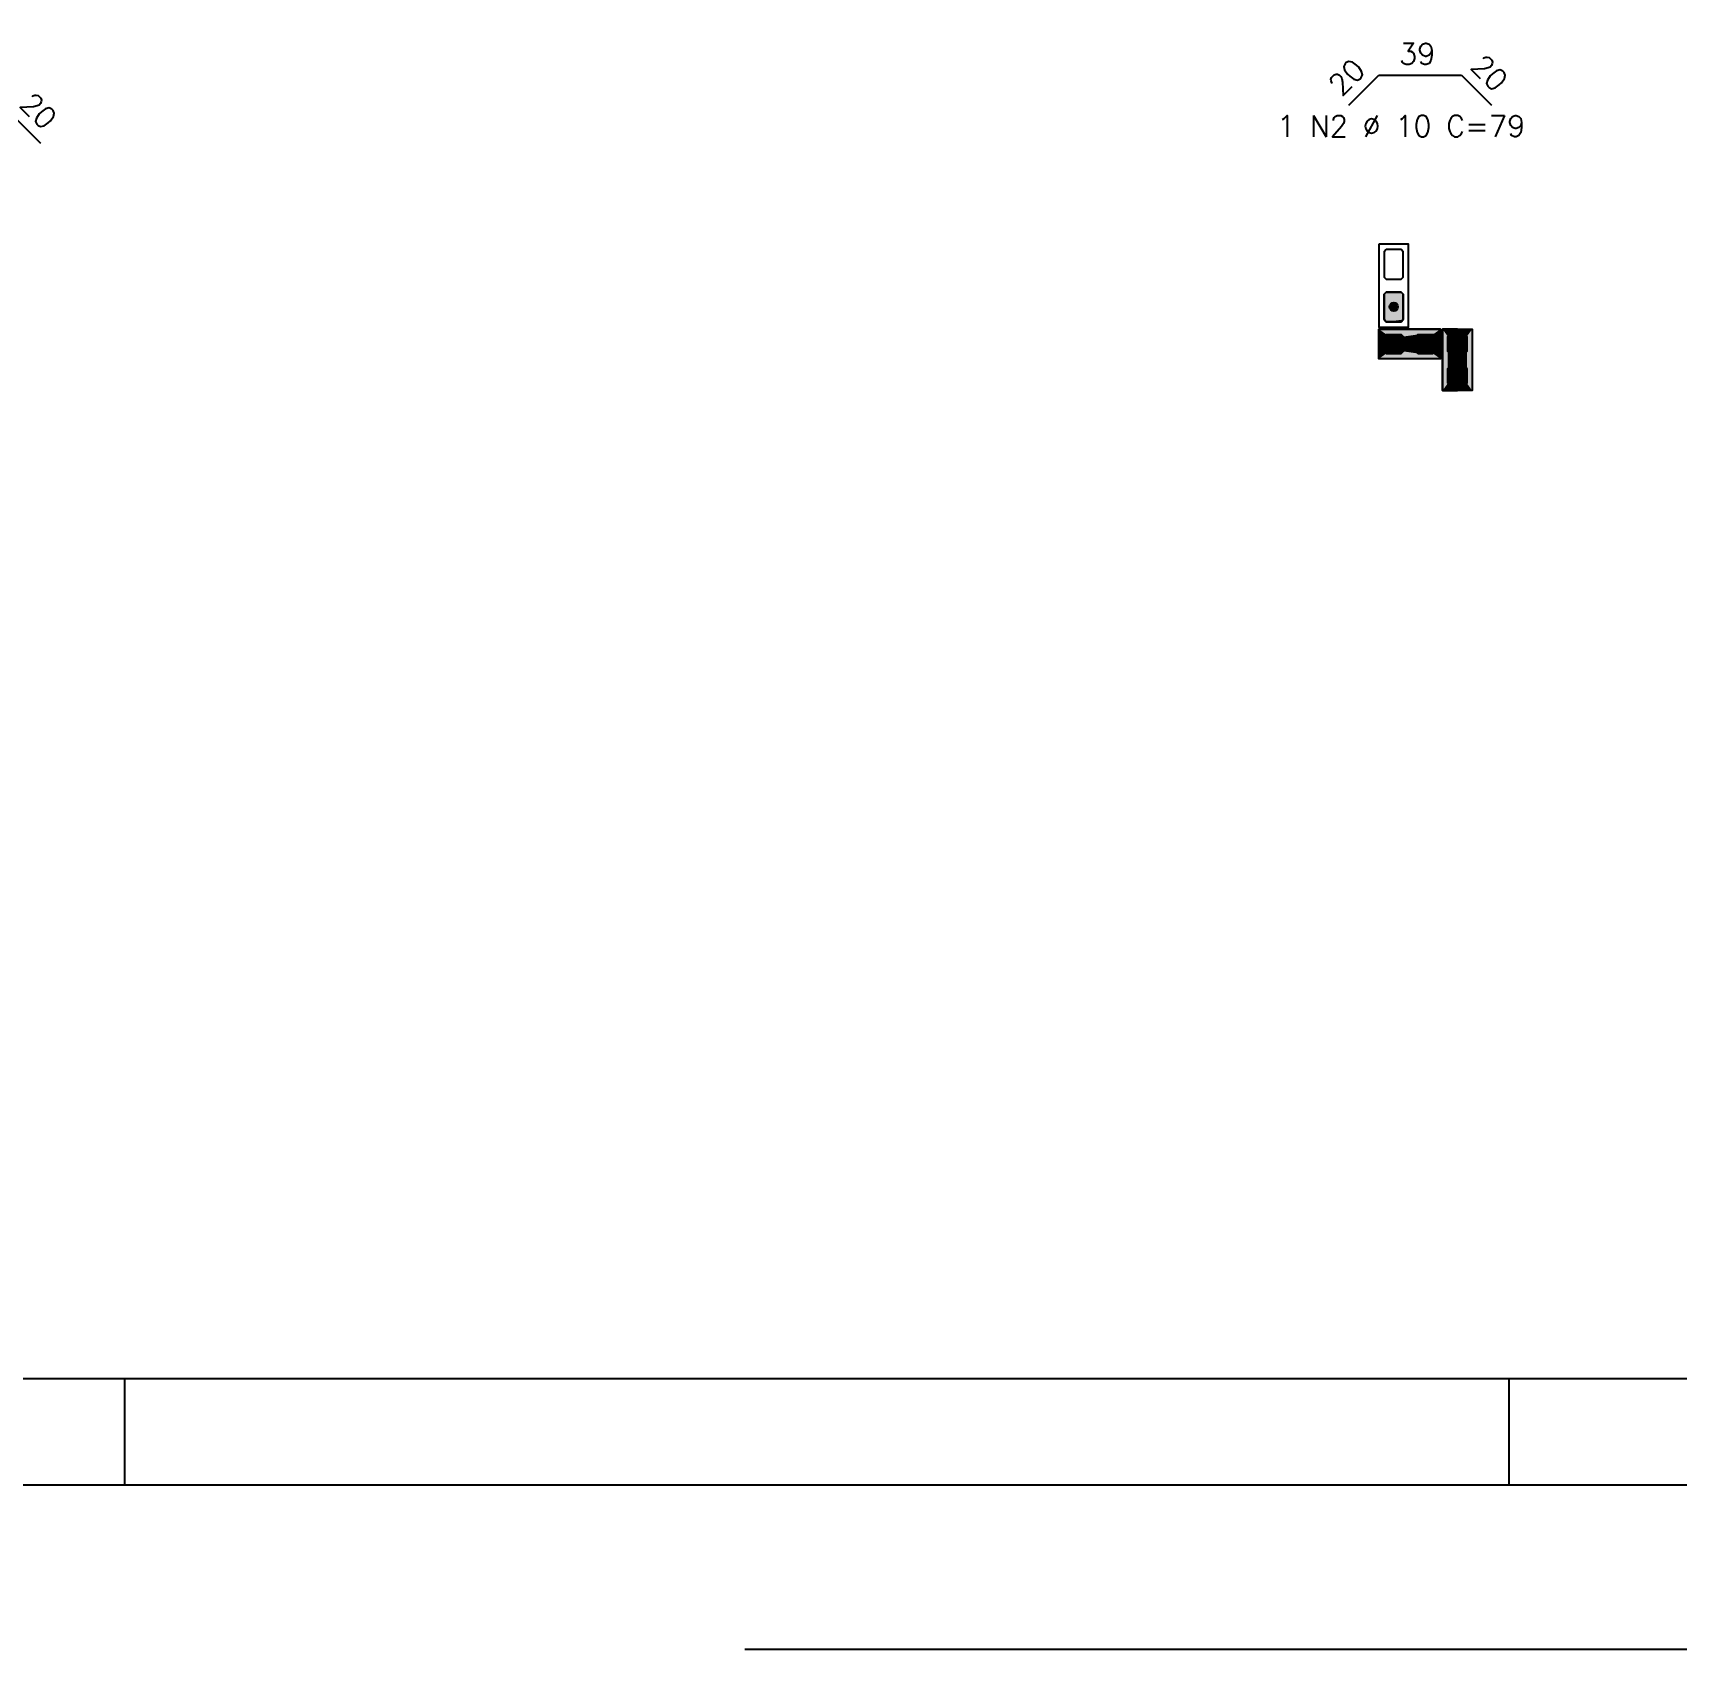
# Model space of a CAD drawing. Extents: x -2 to 121, y -2 to 61.
# Drawn here: x 28.84 to 44.34, y -1.55 to 13.68 of the extents above; entities that cross this region are included whole.
import ezdxf

# ---------------------------------------------------------------- set-up
doc = ezdxf.new("R2010")
doc.units = 0
doc.header["$MEASUREMENT"] = 0
doc.linetypes.add('ESTILO_TQS_0001', pattern=[0.45, 0.3, -0.15])
doc.linetypes.add('HIDDEN', pattern=[0.375, 0.25, -0.125])
doc.layers.get('Defpoints').update_dxf_attribs({"linetype": 'CONTINUOUS'})
for name, color, linetype in [('ARQ_FOLHA', 7, 'CONTINUOUS'), ('PENA_01', 1, 'CONTINUOUS'), ('PENA_02', 2, 'CONTINUOUS'), ('PENA_03', 3, 'CONTINUOUS'), ('PENA_05', 5, 'CONTINUOUS'), ('PENA_11', 252, 'CONTINUOUS'), ('PENA_27', 21, 'CONTINUOUS')]:
    doc.layers.add(name, color=color, linetype=linetype)
doc.styles.get("Standard").update_dxf_attribs({"font": 'ROMANS.SHX'})

msp = doc.modelspace()

# ---------------------------------------------------------------- linework, layer by layer
at = {"layer": 'ARQ_FOLHA', "color": 1}
for p, q in [((29.7, 0.997503), (29.7, -0.002497)), ((42.75, 0.997503), (42.75, -0.002497))]:
    msp.add_line(p, q, dxfattribs=at)
for points in [[(0, -0.002497), (118.9, -0.002497), (118.9, 59.397503), (0, 59.397503)], [(2.5, 0.997503), (117.9, 0.997503), (117.9, 58.397503), (2.5, 58.397503)]]:
    msp.add_lwpolyline(points, close=True, dxfattribs=at)
at = {"layer": 'Defpoints', "color": 8, "linetype": 'HIDDEN', "ltscale": 100}
msp.add_lwpolyline([(-1.95, 60.947503), (-1.95, -1.552497), (120.85, -1.552497), (120.85, 60.947503)], close=True, dxfattribs=at)
at = {"layer": 'PENA_01', "linetype": 'Continuous'}
for points in [[(41.596211, 11.640744), (41.576211, 11.620744), (41.576211, 11.380744), (41.596211, 11.360744), (41.736211, 11.360744), (41.756211, 11.380744), (41.756211, 11.620744), (41.736211, 11.640744), (41.596211, 11.640744)], [(41.596211, 11.240744), (41.576211, 11.220744), (41.576211, 10.980744), (41.596211, 10.960744), (41.736211, 10.960744), (41.756211, 10.980744), (41.756211, 11.220744), (41.736211, 11.240744), (41.596211, 11.240744)]]:
    msp.add_lwpolyline(points, dxfattribs=at)
at = {"layer": 'PENA_01', "linetype": 'ESTILO_TQS_0001'}
for points in [[(41.576211, 10.820744), (41.596211, 10.840744), (41.736211, 10.840744), (41.756211, 10.820744), (41.756211, 10.680744), (41.736211, 10.660744), (41.596211, 10.660744), (41.576211, 10.680744), (41.576211, 10.820744)], [(41.876211, 10.820744), (41.896211, 10.840744), (42.036211, 10.840744), (42.056211, 10.820744), (42.056211, 10.680744), (42.036211, 10.660744), (41.896211, 10.660744), (41.876211, 10.680744), (41.876211, 10.820744)], [(42.196211, 10.660744), (42.176211, 10.680744), (42.176211, 10.820744), (42.196211, 10.840744), (42.336211, 10.840744), (42.356211, 10.820744), (42.356211, 10.680744), (42.336211, 10.660744), (42.196211, 10.660744)], [(42.196211, 10.360744), (42.176211, 10.380744), (42.176211, 10.520744), (42.196211, 10.540744), (42.336211, 10.540744), (42.356211, 10.520744), (42.356211, 10.380744), (42.336211, 10.360744), (42.196211, 10.360744)]]:
    msp.add_lwpolyline(points, dxfattribs=at)
at = {"layer": 'PENA_02', "linetype": 'Continuous'}
for points in [[(41.526211, 11.690744), (41.526211, 10.910744), (41.806211, 10.910744), (41.806211, 11.690744), (41.526211, 11.690744)], [(41.526211, 10.890744), (42.106211, 10.890744), (42.106211, 10.610744), (41.526211, 10.610744), (41.526211, 10.890744)], [(42.126211, 10.310744), (42.126211, 10.890744), (42.406211, 10.890744), (42.406211, 10.310744), (42.126211, 10.310744)]]:
    msp.add_lwpolyline(points, dxfattribs=at)
at = {"layer": 'PENA_03', "linetype": 'Continuous'}
for points in [[(41.596211, 10.960744), (41.576211, 10.980744), (41.576211, 11.220744), (41.596211, 11.240744), (41.736211, 11.240744), (41.756211, 11.220744), (41.756211, 10.980744), (41.736211, 10.960744), (41.596211, 10.960744)], [(41.756211, 10.680744), (41.736211, 10.660744), (41.596211, 10.660744), (41.576211, 10.680744), (41.576211, 10.820744), (41.596211, 10.840744), (41.736211, 10.840744), (41.756211, 10.820744), (41.756211, 10.680744)], [(42.056211, 10.680744), (42.036211, 10.660744), (41.896211, 10.660744), (41.876211, 10.680744), (41.876211, 10.820744), (41.896211, 10.840744), (42.036211, 10.840744), (42.056211, 10.820744), (42.056211, 10.680744)], [(42.356211, 10.680744), (42.336211, 10.660744), (42.196211, 10.660744), (42.176211, 10.680744), (42.176211, 10.820744), (42.196211, 10.840744), (42.336211, 10.840744), (42.356211, 10.820744), (42.356211, 10.680744)], [(42.356211, 10.380744), (42.336211, 10.360744), (42.196211, 10.360744), (42.176211, 10.380744), (42.176211, 10.520744), (42.196211, 10.540744), (42.336211, 10.540744), (42.356211, 10.520744), (42.356211, 10.380744)]]:
    msp.add_lwpolyline(points, dxfattribs=at)
for centre in [(41.666211, 11.100744), (41.666211, 10.750744), (41.966211, 10.750744), (42.266211, 10.750744), (42.266211, 10.450744)]:
    msp.add_circle(centre, 0.04, dxfattribs=at)
for points in [[(41.706211, 11.100744), (41.646211, 11.135385), (41.628623, 11.114425)], [(41.706211, 11.100744), (41.628623, 11.114425), (41.628623, 11.087064)], [(41.706211, 11.100744), (41.628623, 11.087064), (41.646211, 11.066103)], [(41.706211, 11.100744), (41.673157, 11.140137), (41.646211, 11.135385)], [(41.706211, 11.100744), (41.646211, 11.066103), (41.673157, 11.061352)], [(41.706211, 11.100744), (41.696853, 11.126456), (41.673157, 11.140137)], [(41.706211, 11.100744), (41.673157, 11.061352), (41.696853, 11.075033)], [(41.706211, 11.100744), (41.696853, 11.075033), (41.706211, 11.100744)], [(41.706211, 10.750744), (41.646211, 10.785385), (41.628623, 10.764425)], [(41.706211, 10.750744), (41.628623, 10.764425), (41.628623, 10.737064)], [(41.706211, 10.750744), (41.628623, 10.737064), (41.646211, 10.716103)], [(41.706211, 10.750744), (41.673157, 10.790137), (41.646211, 10.785385)], [(41.706211, 10.750744), (41.646211, 10.716103), (41.673157, 10.711352)], [(41.706211, 10.750744), (41.696853, 10.776456), (41.673157, 10.790137)], [(41.706211, 10.750744), (41.673157, 10.711352), (41.696853, 10.725033)], [(41.706211, 10.750744), (41.696853, 10.725033), (41.706211, 10.750744)], [(42.006211, 10.750744), (41.946211, 10.785385), (41.928623, 10.764425)], [(42.006211, 10.750744), (41.928623, 10.764425), (41.928623, 10.737064)], [(42.006211, 10.750744), (41.928623, 10.737064), (41.946211, 10.716103)], [(42.006211, 10.750744), (41.973157, 10.790137), (41.946211, 10.785385)], [(42.006211, 10.750744), (41.946211, 10.716103), (41.973157, 10.711352)], [(42.006211, 10.750744), (41.996853, 10.776456), (41.973157, 10.790137)], [(42.006211, 10.750744), (41.973157, 10.711352), (41.996853, 10.725033)], [(42.006211, 10.750744), (41.996853, 10.725033), (42.006211, 10.750744)], [(42.306211, 10.750744), (42.246211, 10.785385), (42.228623, 10.764425)], [(42.306211, 10.750744), (42.228623, 10.764425), (42.228623, 10.737064)], [(42.306211, 10.750744), (42.228623, 10.737064), (42.246211, 10.716103)], [(42.306211, 10.750744), (42.273157, 10.790137), (42.246211, 10.785385)], [(42.306211, 10.750744), (42.246211, 10.716103), (42.273157, 10.711352)], [(42.306211, 10.750744), (42.296853, 10.776456), (42.273157, 10.790137)], [(42.306211, 10.750744), (42.273157, 10.711352), (42.296853, 10.725033)], [(42.306211, 10.750744), (42.296853, 10.725033), (42.306211, 10.750744)], [(42.306211, 10.450744), (42.246211, 10.485385), (42.228623, 10.464425)], [(42.306211, 10.450744), (42.228623, 10.464425), (42.228623, 10.437064)], [(42.306211, 10.450744), (42.228623, 10.437064), (42.246211, 10.416103)], [(42.306211, 10.450744), (42.273157, 10.490137), (42.246211, 10.485385)], [(42.306211, 10.450744), (42.246211, 10.416103), (42.273157, 10.411352)], [(42.306211, 10.450744), (42.296853, 10.476456), (42.273157, 10.490137)], [(42.306211, 10.450744), (42.273157, 10.411352), (42.296853, 10.425033)], [(42.306211, 10.450744), (42.296853, 10.425033), (42.306211, 10.450744)]]:
    msp.add_solid(points, dxfattribs=at)
at = {"layer": 'PENA_05', "linetype": 'Continuous'}
for p, q in [((41.243406, 13.00329), (41.526249, 13.286132)), ((41.526249, 13.286132), (42.306041, 13.286161)), ((42.306041, 13.286161), (42.588883, 13.003318)), ((28.6275, 12.928154), (28.910343, 12.645311))]:
    msp.add_line(p, q, dxfattribs=at)
at = {"layer": 'PENA_11', "linetype": 'Continuous'}
for points in [[(41.596211, 10.960744), (41.576211, 11.220744), (41.596211, 11.240744)], [(41.596211, 10.960744), (41.576211, 10.980744), (41.576211, 11.220744)], [(41.596211, 10.960744), (41.596211, 11.240744), (41.736211, 11.240744)], [(41.596211, 10.960744), (41.736211, 11.240744), (41.756211, 11.220744)], [(41.596211, 10.960744), (41.756211, 11.220744), (41.756211, 10.980744)], [(41.596211, 10.960744), (41.756211, 10.980744), (41.736211, 10.960744)], [(41.596211, 10.960744), (41.736211, 10.960744), (41.596211, 10.960744)], [(41.756211, 10.680744), (41.576211, 10.820744), (41.596211, 10.840744)], [(41.756211, 10.680744), (41.576211, 10.680744), (41.576211, 10.820744)], [(41.756211, 10.680744), (41.596211, 10.840744), (41.736211, 10.840744)], [(41.756211, 10.680744), (41.736211, 10.840744), (41.756211, 10.820744)], [(41.756211, 10.680744), (41.756211, 10.820744), (41.756211, 10.680744)], [(42.056211, 10.680744), (41.876211, 10.820744), (41.896211, 10.840744)], [(42.056211, 10.680744), (41.876211, 10.680744), (41.876211, 10.820744)], [(42.056211, 10.680744), (41.896211, 10.840744), (42.036211, 10.840744)], [(42.056211, 10.680744), (42.036211, 10.840744), (42.056211, 10.820744)], [(42.056211, 10.680744), (42.056211, 10.820744), (42.056211, 10.680744)], [(42.356211, 10.680744), (42.176211, 10.820744), (42.196211, 10.840744)], [(42.356211, 10.680744), (42.176211, 10.680744), (42.176211, 10.820744)], [(42.356211, 10.680744), (42.196211, 10.840744), (42.336211, 10.840744)], [(42.356211, 10.680744), (42.336211, 10.840744), (42.356211, 10.820744)], [(42.356211, 10.680744), (42.356211, 10.820744), (42.356211, 10.680744)], [(41.756211, 10.680744), (41.596211, 10.660744), (41.576211, 10.680744)], [(41.756211, 10.680744), (41.736211, 10.660744), (41.596211, 10.660744)], [(42.056211, 10.680744), (41.896211, 10.660744), (41.876211, 10.680744)], [(42.056211, 10.680744), (42.036211, 10.660744), (41.896211, 10.660744)], [(42.356211, 10.680744), (42.196211, 10.660744), (42.176211, 10.680744)], [(42.356211, 10.380744), (42.176211, 10.520744), (42.196211, 10.540744)], [(42.356211, 10.680744), (42.336211, 10.660744), (42.196211, 10.660744)], [(42.356211, 10.380744), (42.196211, 10.540744), (42.336211, 10.540744)], [(42.356211, 10.380744), (42.336211, 10.540744), (42.356211, 10.520744)], [(42.356211, 10.380744), (42.176211, 10.380744), (42.176211, 10.520744)], [(42.356211, 10.380744), (42.356211, 10.520744), (42.356211, 10.380744)], [(42.356211, 10.380744), (42.196211, 10.360744), (42.176211, 10.380744)], [(42.356211, 10.380744), (42.336211, 10.360744), (42.196211, 10.360744)]]:
    msp.add_solid(points, dxfattribs=at)
at = {"layer": 'PENA_27', "linetype": 'Continuous'}
for points in [[(42.106211, 10.890744), (41.526211, 10.890744), (41.526211, 10.750744), (41.576211, 10.750744), (41.576211, 10.820744), (41.596211, 10.840744), (41.736211, 10.840744), (41.756211, 10.820744), (41.756211, 10.750744), (41.876211, 10.750744), (41.876211, 10.820744), (41.896211, 10.840744), (42.036211, 10.840744), (42.056211, 10.820744), (42.056211, 10.750744), (42.106211, 10.750744), (42.106211, 10.890744)], [(42.126211, 10.890744), (42.126211, 10.310744), (42.266211, 10.310744), (42.266211, 10.360744), (42.196211, 10.360744), (42.176211, 10.380744), (42.176211, 10.520744), (42.196211, 10.540744), (42.266211, 10.540744), (42.266211, 10.660744), (42.196211, 10.660744), (42.176211, 10.680744), (42.176211, 10.820744), (42.196211, 10.840744), (42.266211, 10.840744), (42.266211, 10.890744), (42.126211, 10.890744)], [(42.406211, 10.890744), (42.406211, 10.310744), (42.266211, 10.310744), (42.266211, 10.360744), (42.336211, 10.360744), (42.356211, 10.380744), (42.356211, 10.520744), (42.336211, 10.540744), (42.266211, 10.540744), (42.266211, 10.660744), (42.336211, 10.660744), (42.356211, 10.680744), (42.356211, 10.820744), (42.336211, 10.840744), (42.266211, 10.840744), (42.266211, 10.890744), (42.406211, 10.890744)], [(42.106211, 10.610744), (41.526211, 10.610744), (41.526211, 10.750744), (41.576211, 10.750744), (41.576211, 10.680744), (41.596211, 10.660744), (41.736211, 10.660744), (41.756211, 10.680744), (41.756211, 10.750744), (41.876211, 10.750744), (41.876211, 10.680744), (41.896211, 10.660744), (42.036211, 10.660744), (42.056211, 10.680744), (42.056211, 10.750744), (42.106211, 10.750744), (42.106211, 10.610744)]]:
    msp.add_lwpolyline(points, dxfattribs=at)
for points in [[(42.106211, 10.890744), (41.526211, 10.890744), (41.596211, 10.840744)], [(41.526211, 10.890744), (41.526211, 10.750744), (41.576211, 10.750744)], [(41.526211, 10.890744), (41.576211, 10.750744), (41.576211, 10.820744)], [(41.526211, 10.890744), (41.576211, 10.820744), (41.596211, 10.840744)], [(42.106211, 10.890744), (41.596211, 10.840744), (41.736211, 10.840744)], [(42.106211, 10.890744), (41.736211, 10.840744), (41.756211, 10.820744)], [(42.106211, 10.890744), (41.756211, 10.820744), (41.896211, 10.840744)], [(42.106211, 10.890744), (41.896211, 10.840744), (42.036211, 10.840744)], [(42.106211, 10.890744), (42.036211, 10.840744), (42.056211, 10.820744)], [(42.106211, 10.890744), (42.056211, 10.820744), (42.106211, 10.750744)], [(42.266211, 10.890744), (42.126211, 10.890744), (42.196211, 10.840744)], [(42.196211, 10.840744), (42.126211, 10.890744), (42.176211, 10.820744)], [(42.126211, 10.890744), (42.176211, 10.520744), (42.176211, 10.820744)], [(42.126211, 10.890744), (42.176211, 10.380744), (42.176211, 10.520744)], [(42.126211, 10.310744), (42.176211, 10.380744), (42.126211, 10.890744)], [(42.266211, 10.840744), (42.266211, 10.890744), (42.196211, 10.840744)], [(42.336211, 10.840744), (42.266211, 10.840744), (42.406211, 10.890744)], [(42.266211, 10.840744), (42.266211, 10.890744), (42.406211, 10.890744)], [(42.356211, 10.820744), (42.336211, 10.840744), (42.406211, 10.890744)], [(42.356211, 10.680744), (42.406211, 10.890744), (42.356211, 10.520744)], [(42.356211, 10.520744), (42.406211, 10.890744), (42.356211, 10.380744)], [(42.406211, 10.890744), (42.406211, 10.310744), (42.356211, 10.380744)], [(42.356211, 10.680744), (42.356211, 10.820744), (42.406211, 10.890744)], [(41.526211, 10.610744), (41.526211, 10.750744), (41.576211, 10.750744)], [(41.526211, 10.610744), (41.576211, 10.750744), (41.576211, 10.680744)], [(41.756211, 10.820744), (41.876211, 10.820744), (41.896211, 10.840744)], [(41.756211, 10.820744), (41.756211, 10.750744), (41.876211, 10.750744)], [(41.756211, 10.820744), (41.876211, 10.750744), (41.876211, 10.820744)], [(41.756211, 10.680744), (41.756211, 10.750744), (41.876211, 10.750744)], [(41.756211, 10.680744), (41.876211, 10.750744), (41.876211, 10.680744)], [(42.106211, 10.750744), (42.056211, 10.820744), (42.056211, 10.750744)], [(42.106211, 10.610744), (42.056211, 10.680744), (42.106211, 10.750744)], [(42.106211, 10.750744), (42.056211, 10.680744), (42.056211, 10.750744)], [(42.176211, 10.820744), (42.176211, 10.520744), (42.176211, 10.680744)], [(41.526211, 10.610744), (41.576211, 10.680744), (41.596211, 10.660744)], [(42.106211, 10.610744), (41.526211, 10.610744), (41.596211, 10.660744)], [(42.106211, 10.610744), (41.596211, 10.660744), (41.736211, 10.660744)], [(42.106211, 10.610744), (41.736211, 10.660744), (41.756211, 10.680744)], [(42.106211, 10.610744), (41.756211, 10.680744), (41.896211, 10.660744)], [(41.756211, 10.680744), (41.876211, 10.680744), (41.896211, 10.660744)], [(42.106211, 10.610744), (41.896211, 10.660744), (42.036211, 10.660744)], [(42.106211, 10.610744), (42.036211, 10.660744), (42.056211, 10.680744)], [(42.176211, 10.520744), (42.196211, 10.540744), (42.176211, 10.680744)], [(42.176211, 10.680744), (42.196211, 10.540744), (42.196211, 10.660744)], [(42.196211, 10.540744), (42.266211, 10.540744), (42.196211, 10.660744)], [(42.196211, 10.660744), (42.266211, 10.540744), (42.266211, 10.660744)], [(42.266211, 10.540744), (42.336211, 10.660744), (42.336211, 10.540744)], [(42.266211, 10.540744), (42.266211, 10.660744), (42.336211, 10.660744)], [(42.336211, 10.660744), (42.356211, 10.680744), (42.336211, 10.540744)], [(42.336211, 10.540744), (42.356211, 10.680744), (42.356211, 10.520744)], [(42.126211, 10.310744), (42.196211, 10.360744), (42.176211, 10.380744)], [(42.266211, 10.310744), (42.196211, 10.360744), (42.126211, 10.310744)], [(42.266211, 10.310744), (42.266211, 10.360744), (42.196211, 10.360744)], [(42.406211, 10.310744), (42.266211, 10.310744), (42.336211, 10.360744)], [(42.336211, 10.360744), (42.266211, 10.310744), (42.266211, 10.360744)], [(42.356211, 10.380744), (42.406211, 10.310744), (42.336211, 10.360744)]]:
    msp.add_solid(points, dxfattribs=at)

# ---------------------------------------------------------------- texts
at = {"layer": 'PENA_03', "linetype": 'Continuous'}
for s, rotation, p in [('39', 0.002086, (41.716141, 13.386139)), ('20', 45, (41.172695, 13.074)), ('20', 315, (42.376751, 13.356871)), ('20', 315, (28.698211, 12.998865))]:
    msp.add_text(s, height=0.2, rotation=rotation, dxfattribs=at).set_placement(p)
msp.add_text('1 N2 %%c 10 C=79', height=0.2, dxfattribs=at).set_placement((40.566358, 12.705007))

doc.saveas('drawing.dxf')
